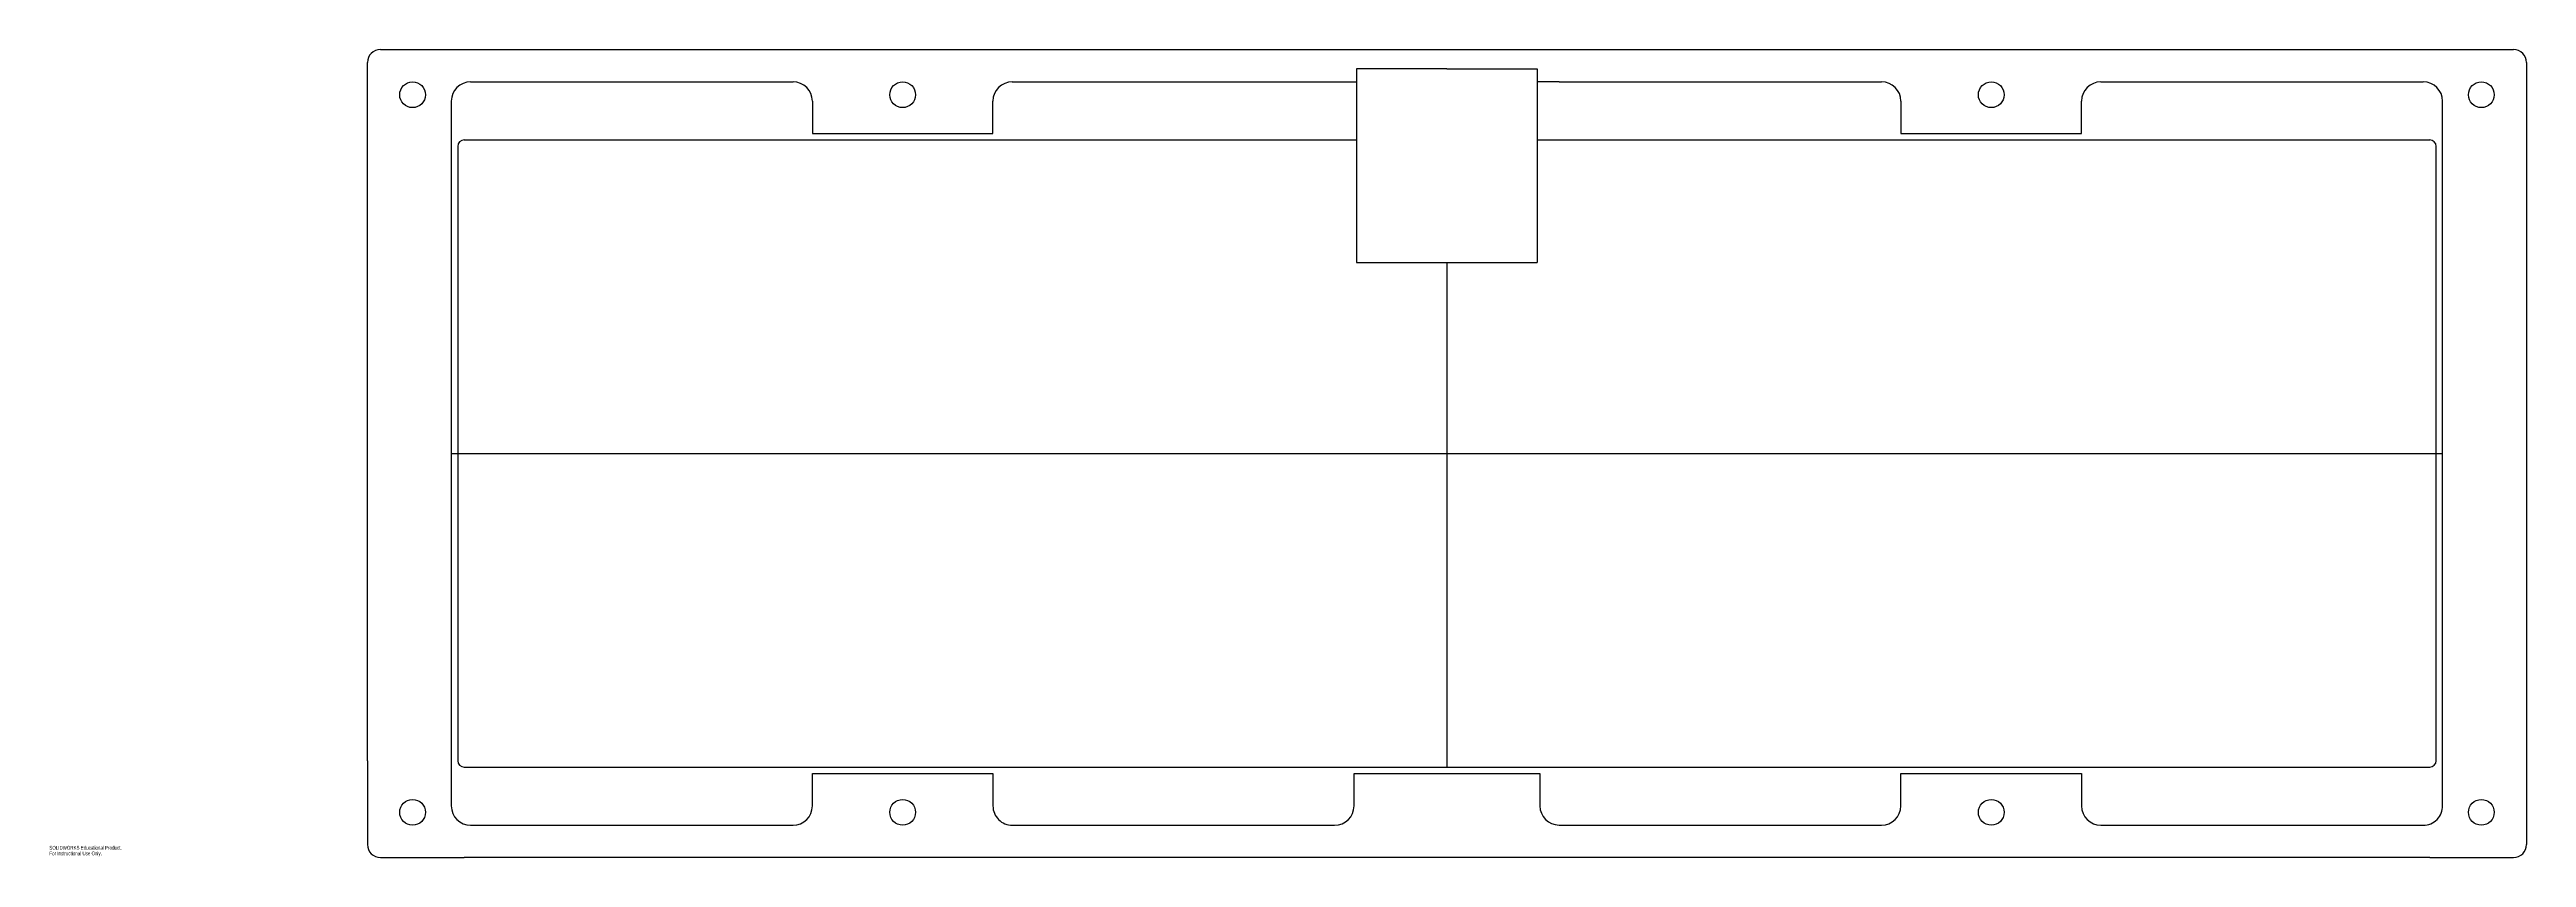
# Model space of a CAD drawing. Header units: inches. Extents: x 0 to 384, y 0 to 125.
import ezdxf

# ---------------------------------------------------------------- set-up
doc = ezdxf.new("R2010")
doc.units = ezdxf.units.IN
doc.header["$MEASUREMENT"] = 0
for name, color, linetype in [('SLD-0_2', 179, 'Continuous'), ('SLD-0_3', 179, 'Continuous'), ('SLD-0_4', 179, 'Continuous'), ('SLD-0_5', 179, 'Continuous')]:
    doc.layers.add(name, color=color, linetype=linetype)
doc.styles.add('SLDTEXTSTYLE0', font='TXT', dxfattribs={"width": 0.7})

msp = doc.modelspace()

# ---------------------------------------------------------------- linework, layer by layer
at = {"layer": 'SLD-0_2'}
for p, q in [((49.33, 110.09), (49.33, 123.09)), ((51.33, 125.09), (64.33, 125.09)), ((64.33, 125.09), (369.16, 125.09)), ((369.16, 125.09), (382.16, 125.09)), ((384.16, 123.09), (384.16, 110.09)), ((65.33, 120.09), (115.33, 120.09)), ((149.33, 120.09), (199.33, 120.09)), ((234.13, 120.09), (284.13, 120.09)), ((318.16, 120.09), (368.16, 120.09)), ((62.33, 117.09), (62.33, 7.84)), ((118.33, 117.09), (118.33, 112.09)), ((146.33, 112.09), (146.33, 117.09)), ((287.16, 117.09), (287.16, 112.09)), ((315.16, 112.09), (315.16, 117.09)), ((371.16, 7.84), (371.16, 117.09)), ((118.33, 112.09), (146.33, 112.09)), ((287.16, 112.09), (315.16, 112.09)), ((49.33, 14.84), (49.33, 110.09)), ((384.16, 110.09), (384.16, 14.84)), ((49.33, 14.84), (49.33, 1.84)), ((118.33, 7.84), (118.33, 12.84)), ((118.33, 12.84), (146.33, 12.84)), ((146.33, 12.84), (146.33, 7.84)), ((202.33, 7.84), (202.33, 12.84)), ((202.33, 12.84), (231.16, 12.84)), ((231.16, 12.84), (231.16, 7.84)), ((287.16, 7.84), (287.16, 12.84)), ((287.16, 12.84), (315.16, 12.84)), ((315.16, 12.84), (315.16, 7.84)), ((384.16, 14.84), (384.16, 1.84)), ((65.33, 4.84), (115.33, 4.84)), ((149.33, 4.84), (199.33, 4.84)), ((234.13, 4.84), (284.13, 4.84)), ((318.16, 4.84), (368.16, 4.84)), ((51.33, -0.16), (64.33, -0.16)), ((369.16, -0.16), (64.33, -0.16)), ((369.16, -0.16), (382.16, -0.16))]:
    msp.add_line(p, q, dxfattribs=at)
for centre in [(56.33, 118.09), (132.33, 118.09), (301.16, 118.09), (377.16, 118.09), (56.33, 6.84), (132.33, 6.84), (301.16, 6.84), (377.16, 6.84)]:
    msp.add_circle(centre, 2, dxfattribs=at)
for centre, radius, start, end in [((51.33, 123.09), 2, 90, 180), ((382.16, 123.09), 2, 0, 90), ((65.33, 117.09), 3, 90, 180), ((115.33, 117.09), 3, 0, 90), ((149.33, 117.09), 3, 90, 180), ((284.13, 117.06), 3.03, 0.5835, 90), ((318.16, 117.09), 3, 90, 180), ((368.16, 117.09), 3, 0, 90), ((65.33, 7.84), 3, 180, 270), ((115.33, 7.84), 3, 270, 0), ((149.33, 7.84), 3, 180, 270.493), ((199.33, 7.84), 3, 270, 0), ((234.13, 7.84), 2.97, 180, 270), ((284.13, 7.84), 3, 270, 0), ((318.16, 7.84), 3, 180, 270), ((368.16, 7.84), 3, 270, 0.9747), ((51.33, 1.84), 2, 180, 270), ((382.16, 1.84), 2, 270, 0)]:
    msp.add_arc(centre, radius, start, end, dxfattribs=at)
at = {"layer": 'SLD-0_3'}
for p, q in [((63.33, 110.09), (63.33, 14.84)), ((370.16, 14.84), (370.16, 110.09)), ((64.33, 13.84), (369.16, 13.84))]:
    msp.add_line(p, q, dxfattribs=at)
for centre, start, end in [((64.33, 110.09), 90, 180), ((369.16, 110.09), 0, 90), ((64.33, 14.84), 180, 270), ((369.16, 14.84), 270, 0)]:
    msp.add_arc(centre, 1, start, end, dxfattribs=at)
at = {"layer": 'SLD-0_4'}
for p, q in [((216.74, 122.09), (202.74, 122.09)), ((202.74, 122.09), (202.74, 92.09)), ((216.74, 122.09), (230.74, 122.09)), ((230.74, 122.09), (230.74, 92.09)), ((64.33, 111.09), (202.74, 111.09)), ((230.74, 111.09), (369.16, 111.09)), ((202.74, 92.09), (230.74, 92.09))]:
    msp.add_line(p, q, dxfattribs=at)
at = {"layer": 'SLD-0_5'}
for p, q in [((199.33, 120.09), (202.74, 120.09)), ((234.13, 120.09), (230.74, 120.09)), ((216.74, 92.09), (216.74, 13.84)), ((62.33, 62.47), (371.16, 62.47))]:
    msp.add_line(p, q, dxfattribs=at)

# ---------------------------------------------------------------- texts
at = {"color": 7, "linetype": 'Continuous', "char_height": 0.5882, "attachment_point": 1, "style": 'SLDTEXTSTYLE0'}
for s, insert in [('SOLIDWORKS Educational Product.', (0, 1.64)), ('For Instructional Use Only.', (0, 0.76))]:
    msp.add_mtext(s, dxfattribs=dict(at, insert=insert))

doc.saveas('drawing.dxf')
